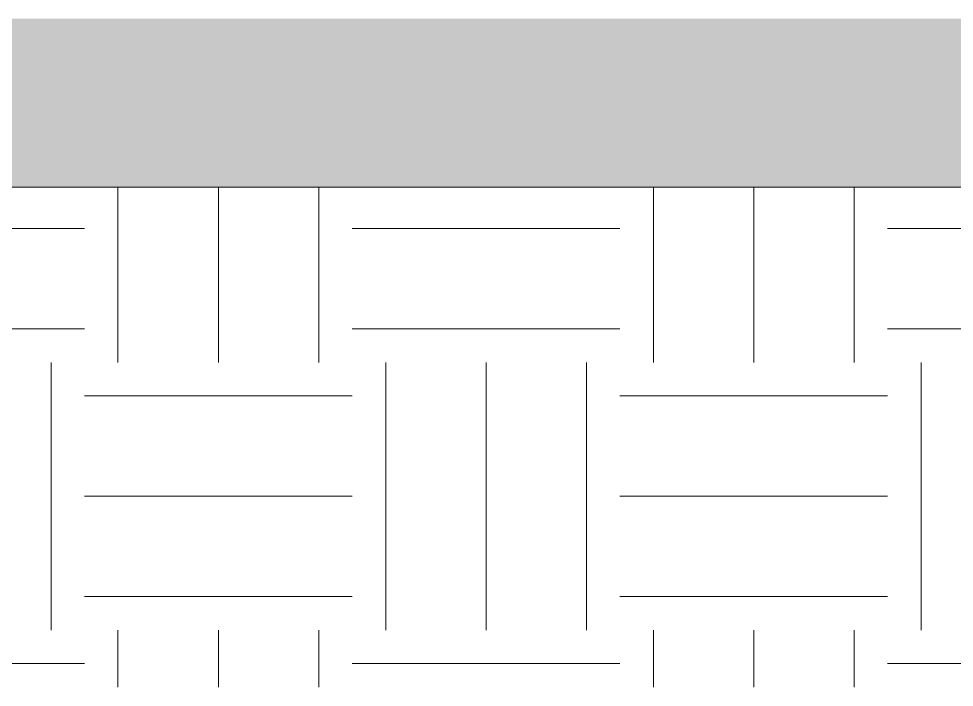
# Model space of a CAD drawing. Header units: millimetres. Extents: x -50912 to 58751, y -45352 to 5553.
# Drawn here: x 37069 to 38179, y -593 to 200 of the extents above; entities that cross this region are included whole.
import ezdxf

# ---------------------------------------------------------------- set-up
doc = ezdxf.new("R2010")
doc.units = ezdxf.units.MM
for name, color, linetype, lineweight in [('A-DETL-GENF', 92, 'Continuous', 9), ('A-DETL-THIN', 151, 'Continuous', 9), ('A-FLOR-PATT', 8, 'Continuous', 25)]:
    doc.layers.add(name, color=color, linetype=linetype, lineweight=lineweight)

msp = doc.modelspace()

# ---------------------------------------------------------------- hatches: boundary and pattern name
at = {"layer": 'A-DETL-GENF'}
h = msp.add_hatch(dxfattribs=at)
h.set_pattern_fill('FP_18', style=0, pattern_type=2)
h.set_pattern_definition([(0, (38734.12, 2371.76), (317.5, 317.5), [317.5, -317.5]), (0, (38734.12, 2490.82), (317.5, 317.5), [317.5, -317.5]), (0, (38734.12, 2609.9), (317.5, 317.5), [317.5, -317.5]), (90, (38773.8, 2649.57), (-317.5, 317.5), [317.5, -317.5]), (90, (38892.87, 2649.57), (-317.5, 317.5), [317.5, -317.5]), (90, (39011.93, 2649.57), (-317.5, 317.5), [317.5, -317.5])])
h.paths.add_polyline_path([(38986.83, -593.093), (42768.667, -593.093), (42768.667, -40.658), (41970.992, 1.146), (41975.691, 0), (35204.992, 0), (35204.992, -593.093), (38543.709, -593.093)])
at = {"layer": 'A-FLOR-PATT'}
msp.add_hatch(color=256, dxfattribs=at).paths.add_polyline_path([(40877.748, 0), (41565.691, 0), (41565.691, 200), (35965.691, 200), (35965.691, 0), (40641.383, 0)])

# ---------------------------------------------------------------- linework, layer by layer
at = {"layer": 'A-DETL-THIN'}
msp.add_line((41975.691, 0), (35204.992, 0), dxfattribs=at)

doc.saveas('drawing.dxf')
